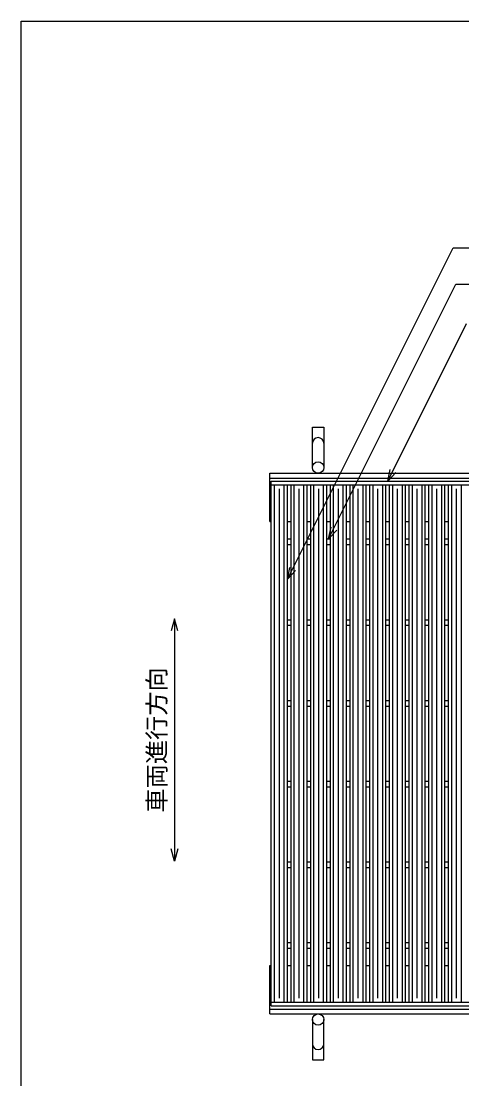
# Model space of a CAD drawing. Units: millimetres, scale not verified. Extents: x -1820 to 1731, y -1282 to 1054.
# Drawn here: x -1729 to -1183, y -257 to 1054 of the extents above; entities that cross this region are included whole.
import ezdxf
from ezdxf.enums import TextEntityAlignment as Align

# ---------------------------------------------------------------- set-up
doc = ezdxf.new("R2010")
doc.units = ezdxf.units.MM
doc.header["$LTSCALE"] = 10
for name, color, linetype, lineweight in [('0_2', 150, 'Continuous', 25), ('16', 3, 'Continuous', 25), ('19', 6, 'Continuous', 25), ('22', 2, 'Continuous', 25)]:
    doc.layers.add(name, color=color, linetype=linetype, lineweight=lineweight)
doc.styles.add('ベクトル', font='')
doc.styles.get('ベクトル').set_extended_font_data('ベクトル')

msp = doc.modelspace()

# ---------------------------------------------------------------- linework, layer by layer
at = {"layer": '0_2'}
for p, q in [((-1729, -1146.5), (-1729, 1053.5)), ((-1729, 1053.5), (1731, 1053.5))]:
    msp.add_line(p, q, dxfattribs=at)
at = {"layer": '16'}
for p, q in [((-1419, 483.5), (-423, 483.5)), ((-1419, 479), (-1419, 483.5)), ((-1419, 479), (-423, 479)), ((-1419, -162), (-1419, 479)), ((-1419, 479), (-1399, 479)), ((-1415, -162), (-1415, 479)), ((-1409, -157), (-1409, 474)), ((-1403, -162), (-1403, 479)), ((-1399, -162), (-1399, 479)), ((-1394.6, -162), (-1394.6, 479)), ((-1394.6, 479), (-1374.6, 479)), ((-1390.6, -162), (-1390.6, 479)), ((-1384.6, -157), (-1384.6, 474)), ((-1378.6, -162), (-1378.6, 479)), ((-1374.6, -162), (-1374.6, 479)), ((-1370.2, -162), (-1370.2, 479)), ((-1370.2, 479), (-1350.2, 479)), ((-1366.2, -162), (-1366.2, 479)), ((-1360.2, -157), (-1360.2, 474)), ((-1354.2, -162), (-1354.2, 479)), ((-1350.2, -162), (-1350.2, 479)), ((-1345.8, -162), (-1345.8, 479)), ((-1345.8, 479), (-1325.8, 479)), ((-1341.8, -162), (-1341.8, 479)), ((-1335.8, -157), (-1335.8, 474)), ((-1329.8, -162), (-1329.8, 479)), ((-1325.8, -162), (-1325.8, 479)), ((-1321.4, -162), (-1321.4, 479)), ((-1321.4, 479), (-1301.4, 479)), ((-1317.4, -162), (-1317.4, 479)), ((-1311.4, -157), (-1311.4, 474)), ((-1305.4, -162), (-1305.4, 479)), ((-1301.4, -162), (-1301.4, 479)), ((-1297, -162), (-1297, 479)), ((-1297, 479), (-1277, 479)), ((-1293, -162), (-1293, 479)), ((-1287, -157), (-1287, 474)), ((-1281, -162), (-1281, 479)), ((-1277, -162), (-1277, 479)), ((-1272.6, -162), (-1272.6, 479)), ((-1272.6, 479), (-1252.6, 479)), ((-1268.6, -162), (-1268.6, 479)), ((-1262.6, -157), (-1262.6, 474)), ((-1256.6, -162), (-1256.6, 479)), ((-1252.6, -162), (-1252.6, 479)), ((-1248.2, -162), (-1248.2, 479)), ((-1248.2, 479), (-1228.2, 479)), ((-1244.2, -162), (-1244.2, 479)), ((-1238.2, -157), (-1238.2, 474)), ((-1232.2, -162), (-1232.2, 479)), ((-1228.2, -162), (-1228.2, 479)), ((-1223.8, -162), (-1223.8, 479)), ((-1223.8, 479), (-1203.8, 479)), ((-1219.8, -162), (-1219.8, 479)), ((-1213.8, -157), (-1213.8, 474)), ((-1207.8, -162), (-1207.8, 479)), ((-1203.8, -162), (-1203.8, 479)), ((-1199.4, -162), (-1199.4, 479)), ((-1199.4, 479), (-1179.4, 479)), ((-1195.4, -162), (-1195.4, 479)), ((-1189.4, -157), (-1189.4, 474)), ((-1183.4, -162), (-1183.4, 479)), ((-1399, 412), (-1394.6, 412)), ((-1374.6, 412), (-1370.2, 412)), ((-1350.2, 412), (-1345.8, 412)), ((-1325.8, 412), (-1321.4, 412)), ((-1301.4, 412), (-1297, 412)), ((-1277, 412), (-1272.6, 412)), ((-1252.6, 412), (-1248.2, 412)), ((-1228.2, 412), (-1223.8, 412)), ((-1203.8, 412), (-1199.4, 412)), ((-1399, 405), (-1394.6, 405)), ((-1374.6, 405), (-1370.2, 405)), ((-1350.2, 405), (-1345.8, 405)), ((-1325.8, 405), (-1321.4, 405)), ((-1301.4, 405), (-1297, 405)), ((-1277, 405), (-1272.6, 405)), ((-1252.6, 405), (-1248.2, 405)), ((-1228.2, 405), (-1223.8, 405)), ((-1203.8, 405), (-1199.4, 405)), ((-1399, 312), (-1394.6, 312)), ((-1399, 305), (-1394.6, 305)), ((-1374.6, 312), (-1370.2, 312)), ((-1374.6, 305), (-1370.2, 305)), ((-1350.2, 312), (-1345.8, 312)), ((-1350.2, 305), (-1345.8, 305)), ((-1325.8, 312), (-1321.4, 312)), ((-1325.8, 305), (-1321.4, 305)), ((-1301.4, 312), (-1297, 312)), ((-1301.4, 305), (-1297, 305)), ((-1277, 312), (-1272.6, 312)), ((-1277, 305), (-1272.6, 305)), ((-1252.6, 312), (-1248.2, 312)), ((-1252.6, 305), (-1248.2, 305)), ((-1228.2, 312), (-1223.8, 312)), ((-1228.2, 305), (-1223.8, 305)), ((-1203.8, 312), (-1199.4, 312)), ((-1203.8, 305), (-1199.4, 305)), ((-1399, 212), (-1394.6, 212)), ((-1374.6, 212), (-1370.2, 212)), ((-1350.2, 212), (-1345.8, 212)), ((-1325.8, 212), (-1321.4, 212)), ((-1301.4, 212), (-1297, 212)), ((-1277, 212), (-1272.6, 212)), ((-1252.6, 212), (-1248.2, 212)), ((-1228.2, 212), (-1223.8, 212)), ((-1203.8, 212), (-1199.4, 212)), ((-1399, 205), (-1394.6, 205)), ((-1374.6, 205), (-1370.2, 205)), ((-1350.2, 205), (-1345.8, 205)), ((-1325.8, 205), (-1321.4, 205)), ((-1301.4, 205), (-1297, 205)), ((-1277, 205), (-1272.6, 205)), ((-1252.6, 205), (-1248.2, 205)), ((-1228.2, 205), (-1223.8, 205)), ((-1203.8, 205), (-1199.4, 205)), ((-1399, 112), (-1394.6, 112)), ((-1399, 105), (-1394.6, 105)), ((-1374.6, 112), (-1370.2, 112)), ((-1374.6, 105), (-1370.2, 105)), ((-1350.2, 112), (-1345.8, 112)), ((-1350.2, 105), (-1345.8, 105)), ((-1325.8, 112), (-1321.4, 112)), ((-1325.8, 105), (-1321.4, 105)), ((-1301.4, 112), (-1297, 112)), ((-1301.4, 105), (-1297, 105)), ((-1277, 112), (-1272.6, 112)), ((-1277, 105), (-1272.6, 105)), ((-1252.6, 112), (-1248.2, 112)), ((-1252.6, 105), (-1248.2, 105)), ((-1228.2, 112), (-1223.8, 112)), ((-1228.2, 105), (-1223.8, 105)), ((-1203.8, 112), (-1199.4, 112)), ((-1203.8, 105), (-1199.4, 105)), ((-1399, 12), (-1394.6, 12)), ((-1399, 5), (-1394.6, 5)), ((-1374.6, 12), (-1370.2, 12)), ((-1374.6, 5), (-1370.2, 5)), ((-1350.2, 12), (-1345.8, 12)), ((-1350.2, 5), (-1345.8, 5)), ((-1325.8, 12), (-1321.4, 12)), ((-1325.8, 5), (-1321.4, 5)), ((-1301.4, 12), (-1297, 12)), ((-1301.4, 5), (-1297, 5)), ((-1277, 12), (-1272.6, 12)), ((-1277, 5), (-1272.6, 5)), ((-1252.6, 12), (-1248.2, 12)), ((-1252.6, 5), (-1248.2, 5)), ((-1228.2, 12), (-1223.8, 12)), ((-1228.2, 5), (-1223.8, 5)), ((-1203.8, 12), (-1199.4, 12)), ((-1203.8, 5), (-1199.4, 5)), ((-1399, -88), (-1394.6, -88)), ((-1374.6, -88), (-1370.2, -88)), ((-1350.2, -88), (-1345.8, -88)), ((-1325.8, -88), (-1321.4, -88)), ((-1301.4, -88), (-1297, -88)), ((-1277, -88), (-1272.6, -88)), ((-1252.6, -88), (-1248.2, -88)), ((-1228.2, -88), (-1223.8, -88)), ((-1203.8, -88), (-1199.4, -88)), ((-1399, -95), (-1394.6, -95)), ((-1374.6, -95), (-1370.2, -95)), ((-1350.2, -95), (-1345.8, -95)), ((-1325.8, -95), (-1321.4, -95)), ((-1301.4, -95), (-1297, -95)), ((-1277, -95), (-1272.6, -95)), ((-1252.6, -95), (-1248.2, -95)), ((-1228.2, -95), (-1223.8, -95)), ((-1203.8, -95), (-1199.4, -95)), ((-1419, -162), (-423, -162)), ((-1419, -166.5), (-1419, -162)), ((-1419, -162), (-1399, -162)), ((-1419, -166.5), (-423, -166.5)), ((-1394.6, -162), (-1374.6, -162)), ((-1370.2, -162), (-1350.2, -162)), ((-1345.8, -162), (-1325.8, -162)), ((-1321.4, -162), (-1301.4, -162)), ((-1297, -162), (-1277, -162)), ((-1272.6, -162), (-1252.6, -162)), ((-1248.2, -162), (-1228.2, -162)), ((-1223.8, -162), (-1203.8, -162)), ((-1199.4, -162), (-1179.4, -162))]:
    msp.add_line(p, q, dxfattribs=at)
at = {"layer": '19'}
for p, q in [((-1368, 500.5), (-1368, 550.5)), ((-1368, 550.5), (-1354, 550.5)), ((-1354, 550.5), (-1354, 500.5)), ((-1421, 493.5), (-421, 493.5)), ((-1421, 433.5), (-1421, 493.5)), ((-1421, 487.5), (-421, 487.5)), ((-1421, 433.5), (-1419, 433.5)), ((-1399, 433.5), (-1394.6, 433.5)), ((-1374.6, 433.5), (-1370.2, 433.5)), ((-1350.2, 433.5), (-1345.8, 433.5)), ((-1325.8, 433.5), (-1321.4, 433.5)), ((-1301.4, 433.5), (-1297, 433.5)), ((-1277, 433.5), (-1272.6, 433.5)), ((-1252.6, 433.5), (-1248.2, 433.5)), ((-1228.2, 433.5), (-1223.8, 433.5)), ((-1203.8, 433.5), (-1199.4, 433.5)), ((-1421, -176.5), (-1421, -116.5)), ((-1421, -116.5), (-1419, -116.5)), ((-1399, -116.5), (-1394.6, -116.5)), ((-1374.6, -116.5), (-1370.2, -116.5)), ((-1350.2, -116.5), (-1345.8, -116.5)), ((-1325.8, -116.5), (-1321.4, -116.5)), ((-1301.4, -116.5), (-1297, -116.5)), ((-1277, -116.5), (-1272.6, -116.5)), ((-1252.6, -116.5), (-1248.2, -116.5)), ((-1228.2, -116.5), (-1223.8, -116.5)), ((-1203.8, -116.5), (-1199.4, -116.5)), ((-1421, -170.5), (-421, -170.5)), ((-1421, -176.5), (-421, -176.5)), ((-1368, -183.5), (-1368, -233.5)), ((-1354, -233.5), (-1354, -183.5)), ((-1368, -233.5), (-1354, -233.5))]:
    msp.add_line(p, q, dxfattribs=at)
for centre in [(-1361, 500.5), (-1361, -183.5)]:
    msp.add_circle(centre, 7, dxfattribs=at)
for centre, start, end in [((-1361, 530.5), 0, 180), ((-1361, -213.5), 180, 0)]:
    msp.add_arc(centre, 7, start, end, dxfattribs=at)
at = {"layer": '22', "color": 4}
for p, q in [((-1399, 362), (-1193.75, 772.5)), ((-1193.75, 772.5), (-713.75, 772.5)), ((-1348, 412), (-1190.25, 727.5)), ((-1190.25, 727.5), (-750.25, 727.5)), ((-1274.8, 483.5), (-1177.05, 679)), ((-1274.8, 483.5), (-1271.8, 498.1)), ((-1274.8, 483.5), (-1264.8, 494.5)), ((-1348, 412), (-1345, 426.6)), ((-1348, 412), (-1338, 423)), ((-1399, 362), (-1396, 376.6)), ((-1399, 362), (-1389, 373)), ((-1539, 313), (-1543, 298)), ((-1535, 298), (-1539, 313)), ((-1539, 313), (-1539, 13)), ((-1539, 13), (-1543, 28)), ((-1535, 28), (-1539, 13))]:
    msp.add_line(p, q, dxfattribs=at)

# ---------------------------------------------------------------- texts
at = {"layer": '22', "style": 'ベクトル'}
msp.add_text('車両進行方向', height=21.99, rotation=90, dxfattribs=at).set_placement((-1561, 73), align=Align.MIDDLE_LEFT)

doc.saveas('drawing.dxf')
